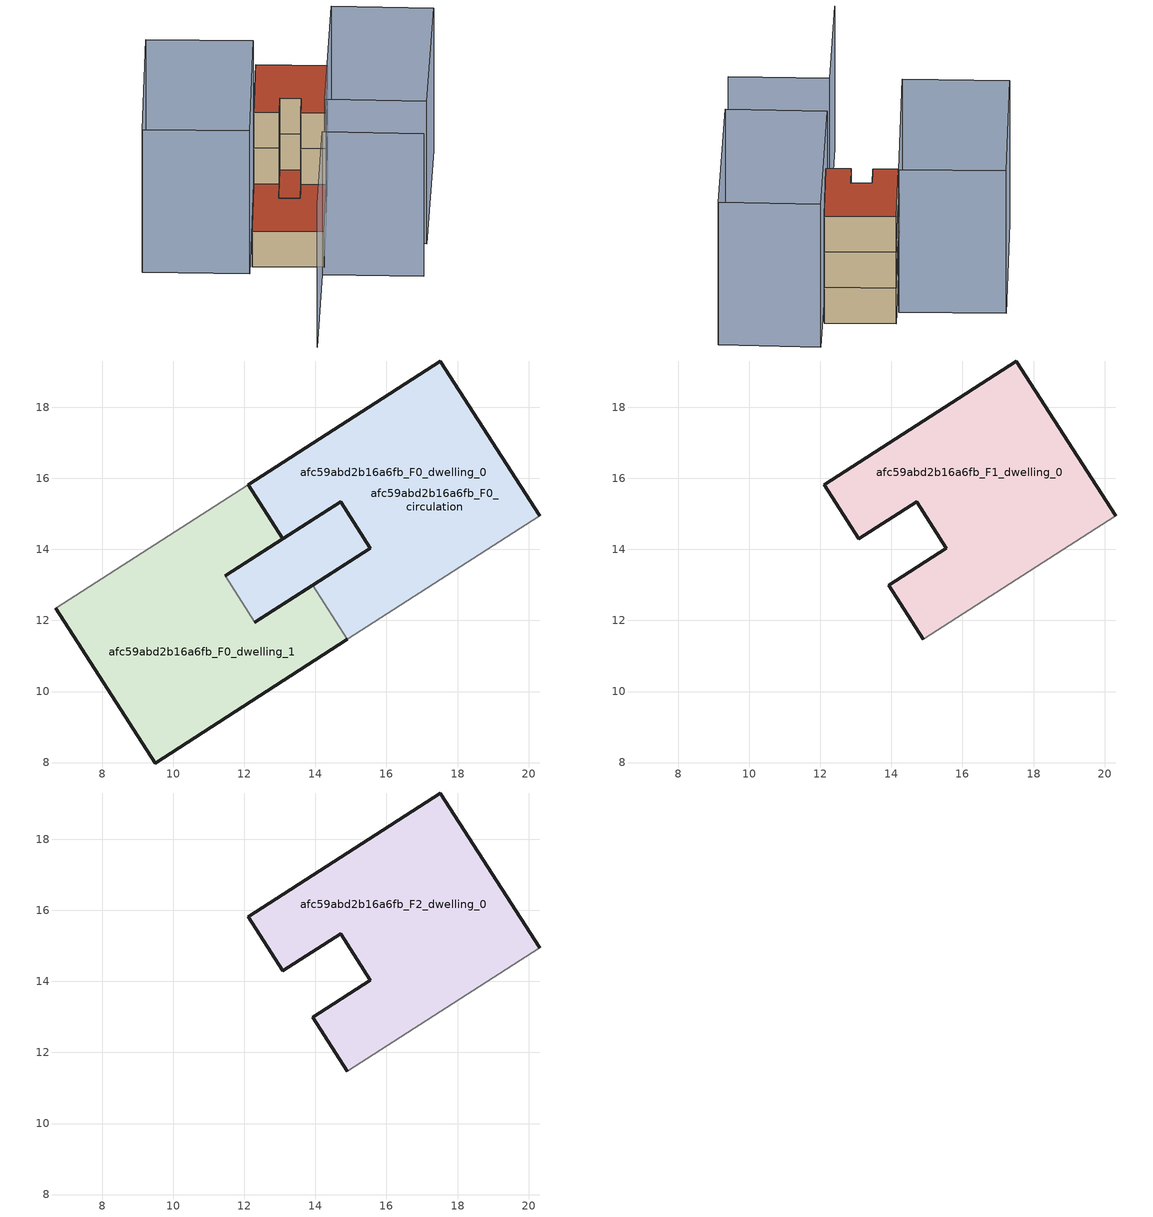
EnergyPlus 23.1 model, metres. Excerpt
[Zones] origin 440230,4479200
afc59abd2b16a6fb_F0_dwelling_0
 floor ground (EU_floor_Construction): 14.71,15.34 15.55,14.04 12.3,11.95 11.46,13.25 z0; 17.52,19.3 20.32,14.95 14.9,11.47 13.92,12.99 15.55,14.04 14.71,15.34 13.08,14.3 12.1,15.82 z0
 wall outside (EU_wall_Construction): 20.32,14.95 17.52,19.3 12.1,15.82 13.08,14.3 14.71,15.34 15.55,14.04 13.92,12.99 z0:3
 wall adiabatic (EU_wall_Construction): 14.9,11.47 20.32,14.95 z0:3
 wall to afc59abd2b16a6fb_F0_dwelling_1 (EU_wall_Construction): 13.92,12.99 14.9,11.47 z0:3
 roof outside (EU_floor_Construction): 15.55,14.04 14.71,15.34 11.46,13.25 12.3,11.95 z3
afc59abd2b16a6fb_F0_dwelling_1
 floor ground (EU_floor_Construction): 13.08,14.3 11.46,13.25 12.3,11.95 13.92,12.99 14.9,11.47 9.49,7.99 6.69,12.34 12.1,15.82 z0
 wall outside (EU_wall_Construction): 13.92,12.99 12.3,11.95 / 11.46,13.25 13.08,14.3 12.1,15.82 / 6.69,12.34 9.49,7.99 14.9,11.47 z0:3
 wall adiabatic (EU_wall_Construction): 12.1,15.82 6.69,12.34 z0:3
 wall to afc59abd2b16a6fb_F0_circulation (EU_wall_Construction): 12.3,11.95 11.46,13.25 z0:3
 roof outside (EU_roof_Construction): 14.9,11.47 13.92,12.99 12.3,11.95 11.46,13.25 13.08,14.3 12.1,15.82 6.69,12.34 9.49,7.99 z3
afc59abd2b16a6fb_F0_circulation
 floor ground (EU_floor_Construction): 14.71,15.34 15.55,14.04 12.3,11.95 11.46,13.25 z0; 17.52,19.3 20.32,14.95 14.9,11.47 13.92,12.99 15.55,14.04 14.71,15.34 13.08,14.3 12.1,15.82 z0
 wall outside (EU_wall_Construction): 12.3,11.95 15.55,14.04 14.71,15.34 11.46,13.25 z0:3
 roof outside (EU_roof_Construction): 20.32,14.95 17.52,19.3 12.1,15.82 13.08,14.3 14.71,15.34 15.55,14.04 13.92,12.99 14.9,11.47 z3; 15.55,14.04 14.71,15.34 11.46,13.25 12.3,11.95 z3
afc59abd2b16a6fb_F1_dwelling_0
 floor to afc59abd2b16a6fb_F0_dwelling_0 (EU_floor_Construction): 17.52,19.3 20.32,14.95 14.9,11.47 13.92,12.99 15.55,14.04 14.71,15.34 13.08,14.3 12.1,15.82 z3
 wall outside (EU_wall_Construction): 20.32,14.95 17.52,19.3 12.1,15.82 13.08,14.3 14.71,15.34 15.55,14.04 13.92,12.99 14.9,11.47 z3:6
 wall adiabatic (EU_wall_Construction): 14.9,11.47 20.32,14.95 z3:6
afc59abd2b16a6fb_F2_dwelling_0
 floor to afc59abd2b16a6fb_F1_dwelling_0 (EU_floor_Construction): 17.52,19.3 20.32,14.95 14.9,11.47 13.92,12.99 15.55,14.04 14.71,15.34 13.08,14.3 12.1,15.82 z6
 wall outside (EU_wall_Construction): 20.32,14.95 17.52,19.3 12.1,15.82 13.08,14.3 14.71,15.34 15.55,14.04 13.92,12.99 14.9,11.47 z6:9
 wall adiabatic (EU_wall_Construction): 14.9,11.47 20.32,14.95 z6:9
 roof outside (EU_roof_Construction): 20.32,14.95 17.52,19.3 12.1,15.82 13.08,14.3 14.71,15.34 15.55,14.04 13.92,12.99 14.9,11.47 z9
shading: 0.25,2.38 8.61,7.58 / 8.61,7.58 12.44,1.43 / 12.39,9.91 23.15,16.55 / 23.15,16.55 26.99,10.34 / 26.99,10.34 16.23,3.7 / 16.23,3.7 12.39,9.91 / 16.12,18.56 5.84,11.95 / 5.84,11.95 1.68,18.41 / 1.68,18.41 11.96,25.03 / 11.96,25.03 16.12,18.56 z0:12
[Building]
EU S2 Campaign: North Axis=0; Terrain=City; Solar Distribution=FullExterior
[Site:Location]
Madrid: Latitude=40.5; Longitude=-3.5; Time Zone=1; Elevation=609
[SizingPeriod:WeatherFileDays]
AnnualSizingPeriod: Begin Month=1; Begin Day of Month=1; End Month=12; End Day of Month=31; Day of Week for Start Day=Monday; Use Weather File Daylight Saving Period=No; Use Weather File Rain and Snow Indicators=No
[MATERIAL]
EU_InternalMass_Material: Roughness=MediumRough; Thickness=0.1; Conductivity=1; Density=1800; Specific Heat=900; Thermal Absorptance=0.9; Solar Absorptance=0.7; Visible Absorptance=0.7
[MATERIAL:NOMASS] Roughness=MediumRough; Thermal Absorptance=0.9; Solar Absorptance=0.7; Visible Absorptance=0.7
Name | Thermal Resistance
EU_wall_NoMass | 0.609216
EU_roof_NoMass | 0.513268
EU_floor_NoMass | 0.568163
[CONSTRUCTION]
EU_wall_Construction: EU_wall_NoMass
EU_roof_Construction: EU_roof_NoMass
EU_floor_Construction: EU_floor_NoMass
EU_InternalMass_Construction: EU_InternalMass_Material
[ZONE] Type=1; Multiplier=1; Ceiling Height=autocalculate; Floor Area=autocalculate; Part of Total Floor Area=Yes
Name | Volume
afc59abd2b16a6fb_F0_dwelling_0; afc59abd2b16a6fb_F0_circulation | 108.846
afc59abd2b16a6fb_F1_dwelling_0 | 90.8712
afc59abd2b16a6fb_F2_dwelling_0 | 90.8708
afc59abd2b16a6fb_F0_dwelling_1 | 90.8705
[INTERNALMASS] Construction=EU_InternalMass_Construction
Name | Zone or ZoneList | Surface Area
afc59abd2b16a6fb_F0_dwelling_0_EU_InternalMass | afc59abd2b16a6fb_F0_dwelling_0 | 30.2904
afc59abd2b16a6fb_F0_dwelling_1_EU_InternalMass | afc59abd2b16a6fb_F0_dwelling_1 | 30.2904
afc59abd2b16a6fb_F1_dwelling_0_EU_InternalMass | afc59abd2b16a6fb_F1_dwelling_0 | 66.5418
afc59abd2b16a6fb_F2_dwelling_0_EU_InternalMass | afc59abd2b16a6fb_F2_dwelling_0 | 66.5418
[OTHEREQUIPMENT] Fuel Type=Electricity; Design Level Calculation Method=Watts/Area; Power per Zone Floor Area=1; Fraction Latent=0; Fraction Radiant=0; Fraction Lost=0; Carbon Dioxide Generation Rate=0; EndUse Subcategory=EU_Step8_InternalGains
Name | Zone or ZoneList or Space or SpaceList | Schedule
EU_Step8_InternalGain_afc59abd2b16a6fb_F0_dwelling_0_f000 | afc59abd2b16a6fb_F0_dwelling_0 | EU_Step8_GainSchedule_afc59abd2b16a6fb_F0_dwelling_0_f000
EU_Step8_InternalGain_afc59abd2b16a6fb_F0_dwelling_1_f000 | afc59abd2b16a6fb_F0_dwelling_1 | EU_Step8_GainSchedule_afc59abd2b16a6fb_F0_dwelling_1_f000
EU_Step8_InternalGain_afc59abd2b16a6fb_F1_dwelling_0_f000 | afc59abd2b16a6fb_F1_dwelling_0 | EU_Step8_GainSchedule_afc59abd2b16a6fb_F1_dwelling_0_f000
EU_Step8_InternalGain_afc59abd2b16a6fb_F2_dwelling_0_f000 | afc59abd2b16a6fb_F2_dwelling_0 | EU_Step8_GainSchedule_afc59abd2b16a6fb_F2_dwelling_0_f000
[ZONEINFILTRATION:DESIGNFLOWRATE]
EU_Circulation_Infiltration_afc59abd2b16a6fb_F0_circulation: Zone or ZoneList or Space or SpaceList=afc59abd2b16a6fb_F0_circulation; Schedule=EU_AlwaysOn; Design Flow Rate Calculation Method=Flow/Area; Flow Rate per Floor Area=0.0005; Constant Term Coefficient=1; Temperature Term Coefficient=0; Velocity Term Coefficient=0; Velocity Squared Term Coefficient=0
[ZONEVENTILATION:DESIGNFLOWRATE] Schedule=EU_AlwaysOn; Design Flow Rate Calculation Method=AirChanges/Hour; Air Changes per Hour=0.752966; Ventilation Type=Natural; Fan Pressure Rise=0; Fan Total Efficiency=1; Constant Term Coefficient=1; Temperature Term Coefficient=0; Velocity Term Coefficient=0; Velocity Squared Term Coefficient=0; Minimum Indoor Temperature=-100; Maximum Indoor Temperature=100; Delta Temperature=-100; Minimum Outdoor Temperature=-100; Maximum Outdoor Temperature=100; Maximum Wind Speed=40
Name | Zone or ZoneList or Space or SpaceList
EU_ConstantAir_afc59abd2b16a6fb_F0_dwelling_0 | afc59abd2b16a6fb_F0_dwelling_0
EU_ConstantAir_afc59abd2b16a6fb_F0_dwelling_1 | afc59abd2b16a6fb_F0_dwelling_1
EU_ConstantAir_afc59abd2b16a6fb_F1_dwelling_0 | afc59abd2b16a6fb_F1_dwelling_0
EU_ConstantAir_afc59abd2b16a6fb_F2_dwelling_0 | afc59abd2b16a6fb_F2_dwelling_0
[HVACTEMPLATE:THERMOSTAT] Constant Heating Setpoint=20; Constant Cooling Setpoint=50
EU_HeatOnly_afc59abd2b16a6fb_F0_dwelling_0; EU_HeatOnly_afc59abd2b16a6fb_F0_dwelling_1; EU_HeatOnly_afc59abd2b16a6fb_F1_dwelling_0; EU_HeatOnly_afc59abd2b16a6fb_F2_dwelling_0
[HVACTEMPLATE:ZONE:IDEALLOADSAIRSYSTEM] System Availability Schedule=EU_AlwaysOn; Maximum Heating Supply Air Temperature=50; Minimum Cooling Supply Air Temperature=13; Maximum Heating Supply Air Humidity Ratio=0.0156; Minimum Cooling Supply Air Humidity Ratio=0.0077; Heating Limit=NoLimit; Cooling Limit=NoLimit; Heating Availability Schedule=EU_AlwaysOn; Cooling Availability Schedule=EU_CoolingOff; Dehumidification Control Type=ConstantSensibleHeatRatio; Cooling Sensible Heat Ratio=0.7; Dehumidification Setpoint=60; Humidification Control Type=None; Humidification Setpoint=30; Outdoor Air Method=None; Outdoor Air Flow Rate per Person=0.00944; Outdoor Air Flow Rate per Zone Floor Area=0; Outdoor Air Flow Rate per Zone=0; Demand Controlled Ventilation Type=None; Outdoor Air Economizer Type=NoEconomizer; Heat Recovery Type=None; Sensible Heat Recovery Effectiveness=0.7; Latent Heat Recovery Effectiveness=0.65
Name | Template Thermostat
afc59abd2b16a6fb_F0_dwelling_0 | EU_HeatOnly_afc59abd2b16a6fb_F0_dwelling_0
afc59abd2b16a6fb_F0_dwelling_1 | EU_HeatOnly_afc59abd2b16a6fb_F0_dwelling_1
afc59abd2b16a6fb_F1_dwelling_0 | EU_HeatOnly_afc59abd2b16a6fb_F1_dwelling_0
afc59abd2b16a6fb_F2_dwelling_0 | EU_HeatOnly_afc59abd2b16a6fb_F2_dwelling_0
[SIZING:ZONE] Zone Cooling Design Supply Air Temperature Input Method=SupplyAirTemperature; Zone Cooling Design Supply Air Temperature=13; Zone Heating Design Supply Air Temperature Input Method=SupplyAirTemperature; Zone Heating Design Supply Air Temperature=50; Zone Cooling Design Supply Air Humidity Ratio=0.008; Zone Heating Design Supply Air Humidity Ratio=0.008; Cooling Design Air Flow Method=DesignDay; Cooling Design Air Flow Rate=0; Cooling Minimum Air Flow per Zone Floor Area=0.000762; Cooling Minimum Air Flow=0; Cooling Minimum Air Flow Fraction=0.2; Heating Design Air Flow Method=DesignDay; Heating Design Air Flow Rate=0; Heating Maximum Air Flow per Zone Floor Area=0.002032; Heating Maximum Air Flow=0.141576; Heating Maximum Air Flow Fraction=0.3; Account for Dedicated Outdoor Air System=No; Dedicated Outdoor Air System Control Strategy=NeutralSupplyAir; Dedicated Outdoor Air Low Setpoint Temperature for Design=autosize; Dedicated Outdoor Air High Setpoint Temperature for Design=autosize; Zone Load Sizing Method=Sensible Load Only No Latent Load; Zone Latent Cooling Design Supply Air Humidity Ratio Input Method=HumidityRatioDifference; Zone Cooling Design Supply Air Humidity Ratio Difference=0.005; Zone Latent Heating Design Supply Air Humidity Ratio Input Method=HumidityRatioDifference; Zone Humidification Design Supply Air Humidity Ratio Difference=0.005
afc59abd2b16a6fb_F0_dwelling_0; afc59abd2b16a6fb_F0_dwelling_1; afc59abd2b16a6fb_F1_dwelling_0; afc59abd2b16a6fb_F2_dwelling_0
[SCHEDULE:CONSTANT]
Name | Hourly Value
EU_AlwaysOn | 1
EU_CoolingOff | 0
[SCHEDULE:FILE] Column Number=1; Rows to Skip at Top=0; Number of Hours of Data=8760; Column Separator=Comma; Interpolate to Timestep=No; Minutes per Item=60; Adjust Schedule for Daylight Savings=Yes
Name | File
EU_Step8_GainSchedule_afc59abd2b16a6fb_F0_dwelling_0_f000 | ../../schedules/afc59abd2b16a6fb/afc59abd2b16a6fb_F0_dwelling_0_f000_gain.csv
EU_Step8_GainSchedule_afc59abd2b16a6fb_F0_dwelling_1_f000 | ../../schedules/afc59abd2b16a6fb/afc59abd2b16a6fb_F0_dwelling_1_f000_gain.csv
EU_Step8_GainSchedule_afc59abd2b16a6fb_F1_dwelling_0_f000 | ../../schedules/afc59abd2b16a6fb/afc59abd2b16a6fb_F1_dwelling_0_f000_gain.csv
EU_Step8_GainSchedule_afc59abd2b16a6fb_F2_dwelling_0_f000 | ../../schedules/afc59abd2b16a6fb/afc59abd2b16a6fb_F2_dwelling_0_f000_gain.csv
